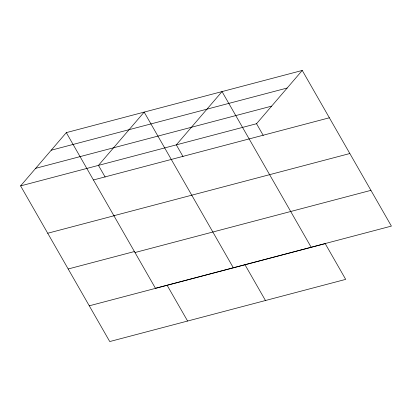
<?xml version="1.0" encoding="UTF-8"?>
<svg xmlns="http://www.w3.org/2000/svg" width="412" height="412" viewBox="0 0 412 412"><rect width="100%" height="100%" fill="white"/><g stroke="black" fill="none" stroke-linecap="round" stroke-linejoin="round"><path stroke-width="0.62" d="M89.275 305.812L325.217 243.631L345.689 279.377L109.746 341.553L20.6 185.9L66.311 132.623L302.253 70.447L391.4 226.1L155.458 288.282L66.311 132.623M20.6 185.9L256.542 123.718L302.253 70.447M51.227 150.205L287.169 88.024M35.684 168.317L271.626 106.141M93.426 179.967L329.368 117.786M113.897 215.708L349.839 153.532M47.715 233.243L114.454 215.656M68.186 268.984L134.302 251.562M134.987 252.535L370.929 190.354M256.542 123.718L263.242 135.419M311.178 247.241L222.037 91.588L176.321 144.864L183.021 156.56M244.996 264.772L265.467 300.518M233.316 267.759L144.174 112.105L98.463 165.382L105.158 177.078M167.133 285.295L187.604 321.036"/></g></svg>
